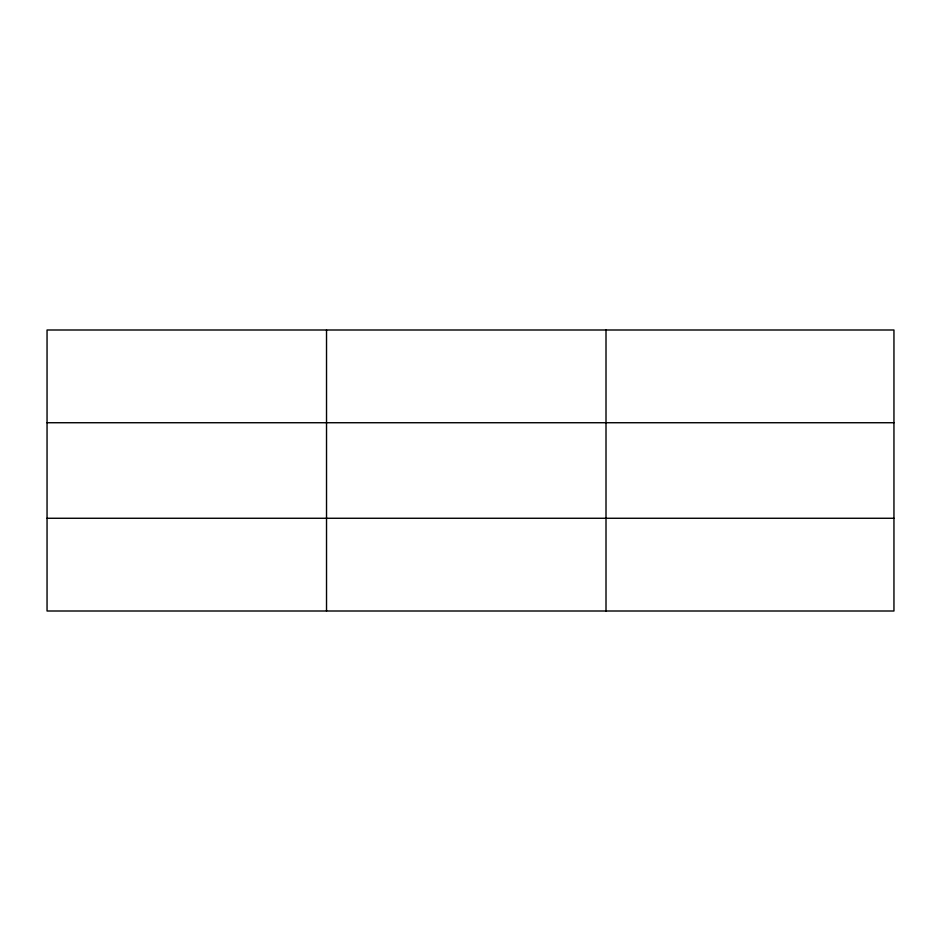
<?xml version="1.0" encoding="UTF-8"?>
<svg xmlns="http://www.w3.org/2000/svg" width="941" height="941" viewBox="0 0 941 941"><rect width="100%" height="100%" fill="white"/><g stroke="black" fill="none" stroke-linecap="round" stroke-linejoin="round"><path stroke-width="1.41" d="M326.527 329.997L326.527 611.003M606.004 329.997L606.004 611.003M893.95 422.732L893.95 329.997L47.05 329.997L47.05 611.003L893.95 611.003L893.95 422.732L47.05 422.732M47.05 518.268L893.95 518.268"/></g></svg>
